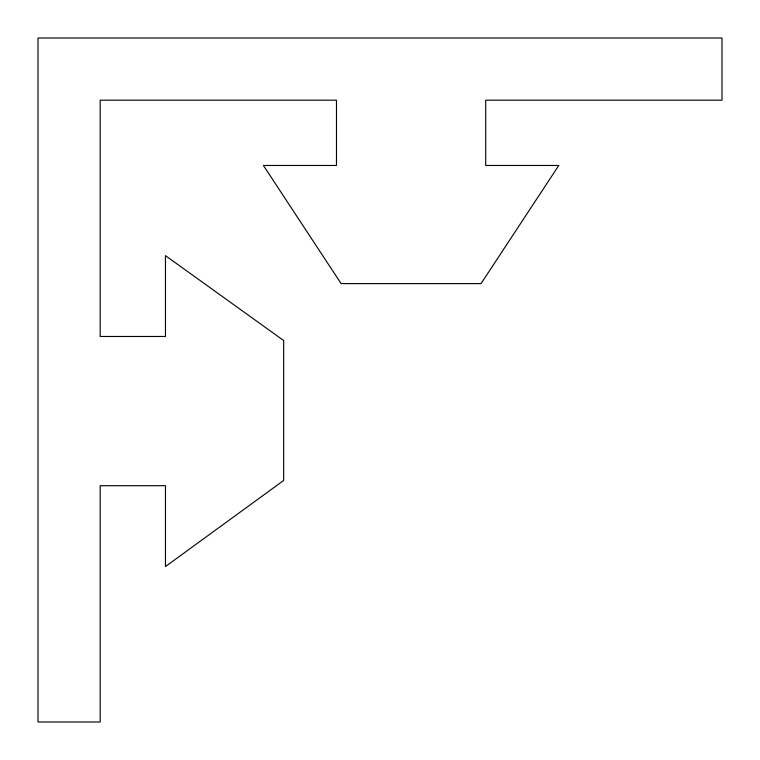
<?xml version="1.0" encoding="UTF-8"?>
<svg xmlns="http://www.w3.org/2000/svg" width="760" height="760" viewBox="0 0 760 760"><rect width="100%" height="100%" fill="white"/><g stroke="black" fill="none" stroke-linecap="round" stroke-linejoin="round"><path stroke-width="1.14" d="M558.771 165.471L481.042 283.623L341.135 283.623L263.406 165.471L336.471 165.471L336.471 100.177L100.177 100.177L100.177 336.471L165.471 336.471L165.471 255.635L283.67 340.547L283.67 480.462L165.471 566.542L165.471 485.706L100.177 485.706L100.177 722L38 722L38 38L722 38L722 100.177L485.706 100.177L485.706 165.471L558.771 165.471"/></g></svg>
